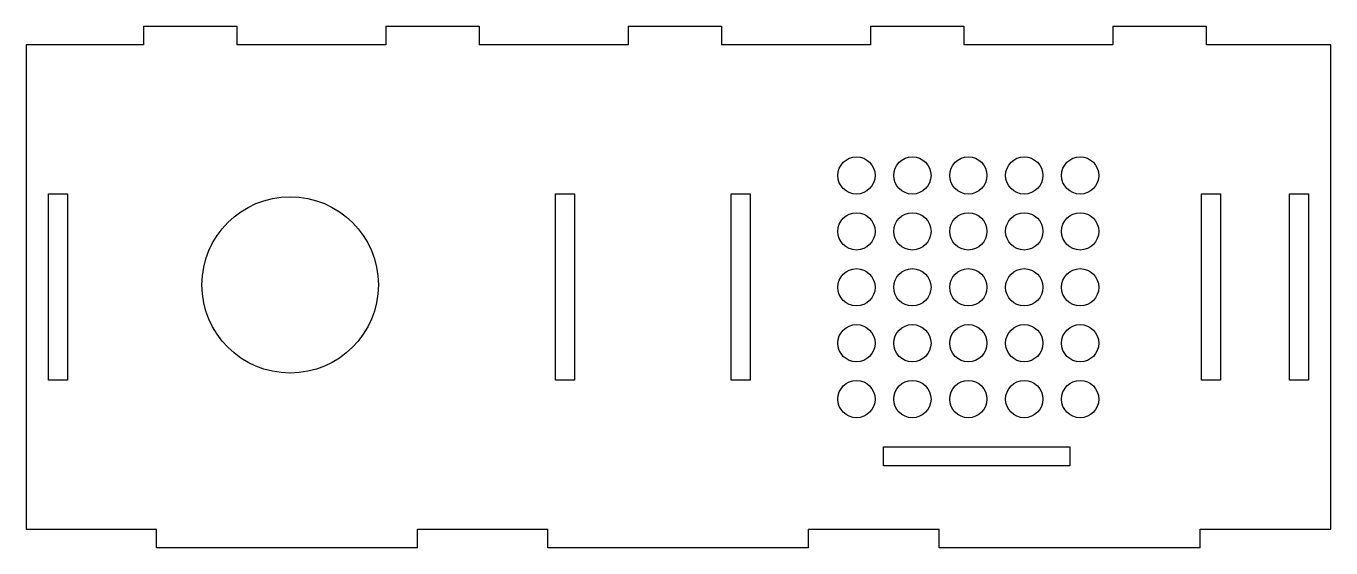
# Model space of a CAD drawing. Header units: millimetres. Extents: x 0 to 350, y -5 to 135.
import ezdxf

# ---------------------------------------------------------------- set-up
doc = ezdxf.new("R2010")
doc.units = ezdxf.units.MM

msp = doc.modelspace()

# ---------------------------------------------------------------- linework, layer by layer
at = {"color": 7, "linetype": 'Continuous', "lineweight": 25}
for p, q in [((31.5, 135), (56.5, 135)), ((31.5, 135), (31.5, 130)), ((56.5, 135), (56.5, 130)), ((96.5, 135), (121.5, 135)), ((96.5, 135), (96.5, 130)), ((121.5, 135), (121.5, 130)), ((161.5, 135), (186.5, 135)), ((161.5, 135), (161.5, 130)), ((186.5, 135), (186.5, 130)), ((226.5, 135), (251.5, 135)), ((226.5, 135), (226.5, 130)), ((251.5, 135), (251.5, 130)), ((291.5, 135), (316.5, 135)), ((291.5, 135), (291.5, 130)), ((316.5, 135), (316.5, 130)), ((0, 130), (0, 0)), ((31.5, 130), (0, 130)), ((96.5, 130), (56.5, 130)), ((161.5, 130), (121.5, 130)), ((226.5, 130), (186.5, 130)), ((291.5, 130), (251.5, 130)), ((350, 130), (316.5, 130)), ((350, 0), (350, 130)), ((6, 90), (11.1, 90)), ((6, 40), (6, 90)), ((11.1, 90), (11.1, 40)), ((142, 90), (147.1, 90)), ((142, 40), (142, 90)), ((147.1, 90), (147.1, 40)), ((189.1, 90), (194.2, 90)), ((189.1, 40), (189.1, 90)), ((194.2, 90), (194.2, 40)), ((315.3, 40), (315.3, 90)), ((315.3, 90), (320.4, 90)), ((320.4, 90), (320.4, 40)), ((338.9, 90), (344, 90)), ((338.9, 40), (338.9, 90)), ((344, 90), (344, 40)), ((11.1, 40), (6, 40)), ((147.1, 40), (142, 40)), ((194.2, 40), (189.1, 40)), ((320.4, 40), (315.3, 40)), ((344, 40), (338.9, 40)), ((230, 22.16), (280, 22.16)), ((230, 17.06), (230, 22.16)), ((280, 22.16), (280, 17.06)), ((280, 17.06), (230, 17.06)), ((0, 0), (34.96, 0)), ((34.96, -5), (34.96, 0)), ((104.96, -5), (104.96, 0)), ((104.96, 0), (139.91, 0)), ((139.91, -5), (139.91, 0)), ((209.91, -5), (209.91, 0)), ((209.91, 0), (244.96, 0)), ((244.96, -5), (244.96, 0)), ((314.96, -5), (314.96, 0)), ((314.96, 0), (350, 0)), ((104.96, -5), (34.96, -5)), ((209.91, -5), (139.91, -5)), ((314.96, -5), (244.96, -5))]:
    msp.add_line(p, q, dxfattribs=at)
for centre, radius in [((222.74, 94.92), 5), ((237.74, 94.92), 5), ((252.74, 94.92), 5), ((267.74, 94.92), 5), ((282.74, 94.92), 5), ((70.84, 65.56), 23.66), ((222.74, 79.92), 5), ((237.74, 79.92), 5), ((252.74, 79.92), 5), ((267.74, 79.92), 5), ((282.74, 79.92), 5), ((222.74, 64.92), 5), ((237.74, 64.92), 5), ((252.74, 64.92), 5), ((267.74, 64.92), 5), ((282.74, 64.92), 5), ((222.74, 49.92), 5), ((237.74, 49.92), 5), ((252.74, 49.92), 5), ((267.74, 49.92), 5), ((282.74, 49.92), 5), ((222.74, 34.92), 5), ((237.74, 34.92), 5), ((252.74, 34.92), 5), ((267.74, 34.92), 5), ((282.74, 34.92), 5)]:
    msp.add_circle(centre, radius, dxfattribs=at)

doc.saveas('drawing.dxf')
